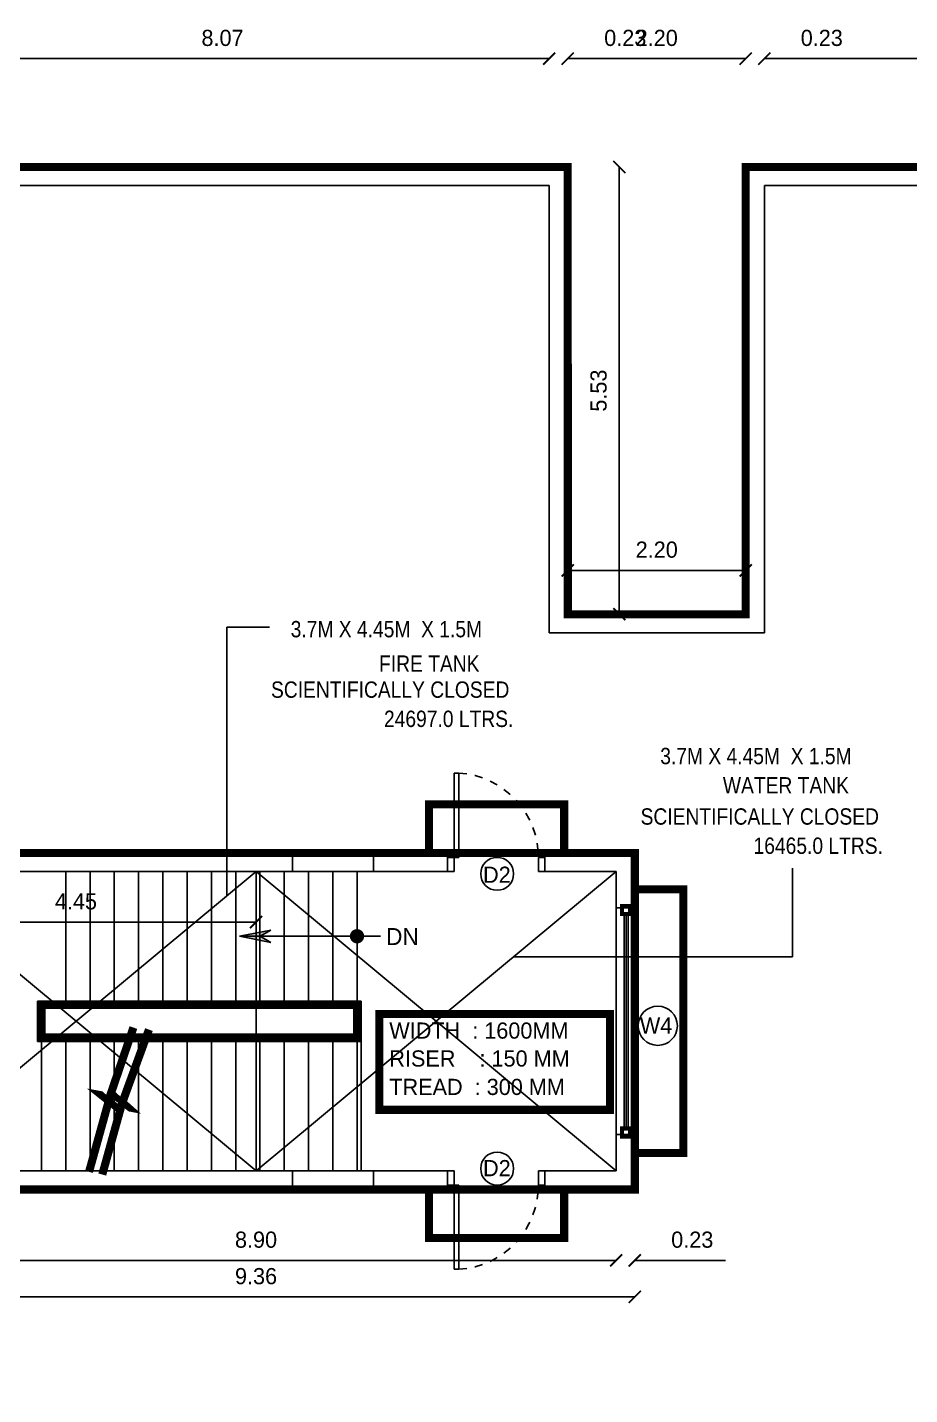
# Model space of a CAD drawing. Header units: metres. Extents: x 6101839 to 6102590, y -6659932 to -6659648.
# Drawn here: x 6102471.94 to 6102482.85, y -6659704.49 to -6659687.59 of the extents above; entities that cross this region are included whole.
import ezdxf

# ---------------------------------------------------------------- set-up
doc = ezdxf.new("R2010")
doc.units = ezdxf.units.M
doc.header["$LTSCALE"] = 500
doc.header["$MEASUREMENT"] = 0
doc.linetypes.add('DASHED2', pattern=[0.375, 0.25, -0.125])
doc.linetypes.add('HIDDEN', pattern=[0.375, 0.25, -0.125])
doc.layers.get('0').update_dxf_attribs({"linetype": 'CONTINUOUS'})
doc.layers.get('Defpoints').update_dxf_attribs({"linetype": 'CONTINUOUS'})
for name, color, linetype in [('above', 250, 'DASHED2'), ('Area', 3, 'CONTINUOUS'), ('Bldg', 44, 'CONTINUOUS'), ('BLK_1_FLR_3_ROOF_AREA', 54, 'CONTINUOUS'), ('DIM', 205, 'CONTINUOUS'), ('DOOR', 252, 'CONTINUOUS'), ('DOORTEXT', 13, 'CONTINUOUS'), ('ED', 30, 'CONTINUOUS'), ('FURN1', 252, 'CONTINUOUS'), ('FURNITURE', 252, 'CONTINUOUS'), ('norms', 4, 'CONTINUOUS'), ('railing', 14, 'CONTINUOUS'), ('STEPS', 233, 'CONTINUOUS'), ('T E X T', 7, 'CONTINUOUS'), ('TEXT', 4, 'CONTINUOUS'), ('W A L L', 125, 'CONTINUOUS'), ('W-SCH', 205, 'CONTINUOUS'), ('wall', 125, 'CONTINUOUS'), ('wall1', 125, 'CONTINUOUS'), ('WIN', 252, 'CONTINUOUS'), ('WINDOWS', 252, 'CONTINUOUS')]:
    doc.layers.add(name, color=color, linetype=linetype)
doc.styles.add('A', font='GOTHIC.TTF', dxfattribs={"width": 0.96, "height": 6.5})
doc.styles.add('GD', font='GOTHIC.TTF')
doc.styles.add('RM', font='GOTHIC.TTF')
doc.styles.add('USA TEXT', font='GOTHIC.TTF')
doc.dimstyles.new('1-100-ED', dxfattribs={"dimtxt": 0.2, "dimasz": 0.15, "dimexe": 0.18, "dimexo": 0.0625, "dimgap": 0.15, "dimtad": 1, "dimzin": 0, "dimdsep": 46, "dimtxsty": 'USA TEXT', "dimblk": 'ARCHTICK', "dimcen": 0.1, "dimse1": 1, "dimse2": 1, "dimclrd": 256, "dimclrt": 256, "dimadec": 0, "dimazin": 0, "dimtfac": 1, "dimtofl": 0, "dimtmove": 0, "dimatfit": 3, "dimldrblk": 'ARCHTICK', "dimfxl": 0.18, "dimtolj": 1, "dimtzin": 0, "dimarcsym": 0})

# ---------------------------------------------------------------- blocks, each defined once
blk = doc.blocks.new('PIO-DOOR 750')
at = {"layer": 'FURN1'}
for p, q in [((-110, -50), (-110, 0)), ((0, -50), (-110, -50)), ((0, -50), (0, 0)), ((-110, -700), (-110, -750)), ((0, -700), (-110, -700)), ((0, -663), (0, -750)), ((649, -663), (0, -663)), ((649, -700), (0, -700)), ((649, -663), (649, -700))]:
    blk.add_line(p, q, dxfattribs=at)
at = {"layer": 'FURN1', "linetype": 'HIDDEN', "ltscale": 0.5}
blk.add_arc((0, -700), 650, 3.3033, 90.0041, dxfattribs=at)
blk = doc.blocks.new('_ArchTick')
at = {"color": 0, "linetype": 'ByBlock', "const_width": 0.15}
blk.add_lwpolyline([(-0.5, -0.5), (0.5, 0.5)], dxfattribs=at)
blk = doc.blocks.new('*D60')
at = {"layer": 'Defpoints', "color": 0, "transparency": 16777216}
for p in [(6102470.318, -6659698.652), (6102470.318, -6659699.021), (6102474.77, -6659699.021)]:
    blk.add_point(p, dxfattribs=at)
at = {"layer": 'ED', "lineweight": -2, "transparency": 16777216}
blk.add_line((6102474.77, -6659698.652), (6102470.318, -6659698.652), dxfattribs=at)
at = {"layer": 'ED', "lineweight": -2, "transparency": 16777216, "xscale": 0.15, "yscale": 0.15, "zscale": 0.15}
for p, rotation in [((6102470.318, -6659698.652), 180.0000211442449), ((6102474.77, -6659698.652), 2.114424491495015e-05)]:
    blk.add_blockref('_ArchTick', p, dxfattribs=dict(at, rotation=rotation))
at = {"layer": 'ED', "transparency": 16777216, "insert": (6102472.544, -6659698.397), "char_height": 0.2, "attachment_point": 5, "rotation": 0, "style": 'USA TEXT'}
blk.add_mtext('\\A1;4.45', dxfattribs=at)
blk = doc.blocks.new('*D78')
at = {"layer": 'Defpoints', "color": 0, "transparency": 16777216}
for p in [(6102470.088, -6659701.217), (6102479.452, -6659701.618), (6102479.452, -6659703.285)]:
    blk.add_point(p, dxfattribs=at)
at = {"layer": 'ED', "lineweight": -2, "transparency": 16777216}
blk.add_line((6102470.088, -6659703.285), (6102479.452, -6659703.285), dxfattribs=at)
at = {"layer": 'ED', "lineweight": -2, "transparency": 16777216, "xscale": 0.15, "yscale": 0.15, "zscale": 0.15, "rotation": 180}
blk.add_blockref('_ArchTick', (6102470.088, -6659703.285), dxfattribs=at)
at = {"layer": 'ED', "lineweight": -2, "transparency": 16777216, "xscale": 0.15, "yscale": 0.15, "zscale": 0.15}
blk.add_blockref('_ArchTick', (6102479.452, -6659703.285), dxfattribs=at)
at = {"layer": 'ED', "transparency": 16777216, "insert": (6102474.77, -6659703.03), "char_height": 0.2, "attachment_point": 5, "style": 'USA TEXT'}
blk.add_mtext('\\A1;9.36', dxfattribs=at)
blk = doc.blocks.new('*D80')
at = {"layer": 'Defpoints', "color": 0, "transparency": 16777216}
for p in [(6102470.318, -6659701.492), (6102479.222, -6659701.727), (6102479.222, -6659702.834)]:
    blk.add_point(p, dxfattribs=at)
at = {"layer": 'ED', "lineweight": -2, "transparency": 16777216}
blk.add_line((6102470.318, -6659702.834), (6102479.222, -6659702.834), dxfattribs=at)
at = {"layer": 'ED', "lineweight": -2, "transparency": 16777216, "xscale": 0.15, "yscale": 0.15, "zscale": 0.15, "rotation": 180}
blk.add_blockref('_ArchTick', (6102470.318, -6659702.834), dxfattribs=at)
at = {"layer": 'ED', "lineweight": -2, "transparency": 16777216, "xscale": 0.15, "yscale": 0.15, "zscale": 0.15}
blk.add_blockref('_ArchTick', (6102479.222, -6659702.834), dxfattribs=at)
at = {"layer": 'ED', "transparency": 16777216, "insert": (6102474.77, -6659702.579), "char_height": 0.2, "attachment_point": 5, "style": 'USA TEXT'}
blk.add_mtext('\\A1;8.90', dxfattribs=at)
blk = doc.blocks.new('*D81')
at = {"layer": 'Defpoints', "color": 0, "transparency": 16777216}
for p in [(6102479.222, -6659701.727), (6102479.452, -6659701.957), (6102479.452, -6659702.834)]:
    blk.add_point(p, dxfattribs=at)
at = {"layer": 'ED', "lineweight": -2, "transparency": 16777216}
for p, q in [((6102479.222, -6659702.834), (6102479.072, -6659702.834)), ((6102479.452, -6659702.834), (6102480.572, -6659702.834))]:
    blk.add_line(p, q, dxfattribs=at)
at = {"layer": 'ED', "lineweight": -2, "transparency": 16777216, "xscale": 0.15, "yscale": 0.15, "zscale": 0.15}
blk.add_blockref('_ArchTick', (6102479.222, -6659702.834), dxfattribs=at)
at = {"layer": 'ED', "lineweight": -2, "transparency": 16777216, "xscale": 0.15, "yscale": 0.15, "zscale": 0.15, "rotation": 180}
blk.add_blockref('_ArchTick', (6102479.452, -6659702.834), dxfattribs=at)
at = {"layer": 'ED', "transparency": 16777216, "insert": (6102480.162, -6659702.579), "char_height": 0.2, "attachment_point": 5, "style": 'USA TEXT'}
blk.add_mtext('\\A1;0.23', dxfattribs=at)
blk = doc.blocks.new('*D187')
at = {"layer": 'Defpoints', "color": 0, "transparency": 16777216}
for p in [(6102478.393, -6659687.978), (6102470.318, -6659690.443), (6102478.393, -6659690.443)]:
    blk.add_point(p, dxfattribs=at)
at = {"layer": 'ED', "lineweight": -2, "transparency": 16777216}
blk.add_line((6102470.318, -6659687.978), (6102478.393, -6659687.978), dxfattribs=at)
at = {"layer": 'ED', "lineweight": -2, "transparency": 16777216, "xscale": 0.15, "yscale": 0.15, "zscale": 0.15, "rotation": 180}
blk.add_blockref('_ArchTick', (6102470.318, -6659687.978), dxfattribs=at)
at = {"layer": 'ED', "lineweight": -2, "transparency": 16777216, "xscale": 0.15, "yscale": 0.15, "zscale": 0.15}
blk.add_blockref('_ArchTick', (6102478.393, -6659687.978), dxfattribs=at)
at = {"layer": 'ED', "transparency": 16777216, "insert": (6102474.356, -6659687.723), "char_height": 0.2, "attachment_point": 5, "style": 'USA TEXT'}
blk.add_mtext('\\A1;8.07', dxfattribs=at)
blk = doc.blocks.new('*D188')
at = {"layer": 'Defpoints', "color": 0, "transparency": 16777216}
for p in [(6102478.623, -6659687.978), (6102478.623, -6659689.644), (6102478.393, -6659690.443)]:
    blk.add_point(p, dxfattribs=at)
at = {"layer": 'ED', "lineweight": -2, "transparency": 16777216}
for p, q in [((6102478.393, -6659687.978), (6102478.243, -6659687.978)), ((6102478.623, -6659687.978), (6102479.744, -6659687.978))]:
    blk.add_line(p, q, dxfattribs=at)
at = {"layer": 'ED', "lineweight": -2, "transparency": 16777216, "xscale": 0.15, "yscale": 0.15, "zscale": 0.15}
blk.add_blockref('_ArchTick', (6102478.393, -6659687.978), dxfattribs=at)
at = {"layer": 'ED', "lineweight": -2, "transparency": 16777216, "xscale": 0.15, "yscale": 0.15, "zscale": 0.15, "rotation": 180}
blk.add_blockref('_ArchTick', (6102478.623, -6659687.978), dxfattribs=at)
at = {"layer": 'ED', "transparency": 16777216, "insert": (6102479.334, -6659687.723), "char_height": 0.2, "attachment_point": 5, "style": 'USA TEXT'}
blk.add_mtext('\\A1;0.23', dxfattribs=at)
blk = doc.blocks.new('*D189')
at = {"layer": 'Defpoints', "color": 0, "transparency": 16777216}
for p in [(6102480.823, -6659687.978), (6102478.623, -6659689.644), (6102480.823, -6659690.027)]:
    blk.add_point(p, dxfattribs=at)
at = {"layer": 'ED', "lineweight": -2, "transparency": 16777216}
blk.add_line((6102478.623, -6659687.978), (6102480.823, -6659687.978), dxfattribs=at)
at = {"layer": 'ED', "lineweight": -2, "transparency": 16777216, "xscale": 0.15, "yscale": 0.15, "zscale": 0.15, "rotation": 180}
blk.add_blockref('_ArchTick', (6102478.623, -6659687.978), dxfattribs=at)
at = {"layer": 'ED', "lineweight": -2, "transparency": 16777216, "xscale": 0.15, "yscale": 0.15, "zscale": 0.15}
blk.add_blockref('_ArchTick', (6102480.823, -6659687.978), dxfattribs=at)
at = {"layer": 'ED', "transparency": 16777216, "insert": (6102479.723, -6659687.723), "char_height": 0.2, "attachment_point": 5, "style": 'USA TEXT'}
blk.add_mtext('\\A1;2.20', dxfattribs=at)
blk = doc.blocks.new('*D190')
at = {"layer": 'Defpoints', "color": 0, "transparency": 16777216}
for p in [(6102481.053, -6659687.978), (6102480.823, -6659690.027), (6102481.053, -6659690.027)]:
    blk.add_point(p, dxfattribs=at)
at = {"layer": 'ED', "lineweight": -2, "transparency": 16777216}
for p, q in [((6102480.823, -6659687.978), (6102480.673, -6659687.978)), ((6102481.053, -6659687.978), (6102482.174, -6659687.978))]:
    blk.add_line(p, q, dxfattribs=at)
at = {"layer": 'ED', "lineweight": -2, "transparency": 16777216, "xscale": 0.15, "yscale": 0.15, "zscale": 0.15}
blk.add_blockref('_ArchTick', (6102480.823, -6659687.978), dxfattribs=at)
at = {"layer": 'ED', "lineweight": -2, "transparency": 16777216, "xscale": 0.15, "yscale": 0.15, "zscale": 0.15, "rotation": 180}
blk.add_blockref('_ArchTick', (6102481.053, -6659687.978), dxfattribs=at)
at = {"layer": 'ED', "transparency": 16777216, "insert": (6102481.763, -6659687.723), "char_height": 0.2, "attachment_point": 5, "style": 'USA TEXT'}
blk.add_mtext('\\A1;0.23', dxfattribs=at)
blk = doc.blocks.new('*D191')
at = {"layer": 'Defpoints', "color": 0, "transparency": 16777216}
for p in [(6102500.823, -6659687.978), (6102481.053, -6659690.027), (6102500.823, -6659690.027)]:
    blk.add_point(p, dxfattribs=at)
at = {"layer": 'ED', "lineweight": -2, "transparency": 16777216}
blk.add_line((6102481.053, -6659687.978), (6102500.823, -6659687.978), dxfattribs=at)
at = {"layer": 'ED', "lineweight": -2, "transparency": 16777216, "xscale": 0.15, "yscale": 0.15, "zscale": 0.15, "rotation": 180}
blk.add_blockref('_ArchTick', (6102481.053, -6659687.978), dxfattribs=at)
at = {"layer": 'ED', "lineweight": -2, "transparency": 16777216, "xscale": 0.15, "yscale": 0.15, "zscale": 0.15}
blk.add_blockref('_ArchTick', (6102500.823, -6659687.978), dxfattribs=at)
at = {"layer": 'ED', "transparency": 16777216, "insert": (6102490.938, -6659687.723), "char_height": 0.2, "attachment_point": 5, "style": 'USA TEXT'}
blk.add_mtext('\\A1;19.77', dxfattribs=at)
blk = doc.blocks.new('*D217')
at = {"layer": 'Defpoints', "color": 0, "transparency": 16777216}
for p in [(6102478.623, -6659689.317), (6102478.623, -6659694.846), (6102479.26, -6659694.846)]:
    blk.add_point(p, dxfattribs=at)
at = {"layer": 'ED', "lineweight": -2, "transparency": 16777216}
blk.add_line((6102479.26, -6659689.317), (6102479.26, -6659694.846), dxfattribs=at)
at = {"layer": 'ED', "lineweight": -2, "transparency": 16777216, "xscale": 0.15, "yscale": 0.15, "zscale": 0.15}
for p, rotation in [((6102479.26, -6659689.317), 90), ((6102479.26, -6659694.846), 270)]:
    blk.add_blockref('_ArchTick', p, dxfattribs=dict(at, rotation=rotation))
at = {"layer": 'ED', "transparency": 16777216, "insert": (6102479.005, -6659692.082), "char_height": 0.2, "attachment_point": 5, "rotation": 90, "style": 'USA TEXT'}
blk.add_mtext('\\A1;5.53', dxfattribs=at)
blk = doc.blocks.new('*D218')
at = {"layer": 'Defpoints', "color": 0, "transparency": 16777216}
for p in [(6102478.623, -6659694.304), (6102478.623, -6659694.846), (6102480.824, -6659694.846)]:
    blk.add_point(p, dxfattribs=at)
at = {"layer": 'ED', "lineweight": -2, "transparency": 16777216}
blk.add_line((6102480.824, -6659694.304), (6102478.623, -6659694.304), dxfattribs=at)
at = {"layer": 'ED', "lineweight": -2, "transparency": 16777216, "xscale": 0.15, "yscale": 0.15, "zscale": 0.15, "rotation": 180}
blk.add_blockref('_ArchTick', (6102478.623, -6659694.304), dxfattribs=at)
at = {"layer": 'ED', "lineweight": -2, "transparency": 16777216, "xscale": 0.15, "yscale": 0.15, "zscale": 0.15}
blk.add_blockref('_ArchTick', (6102480.824, -6659694.304), dxfattribs=at)
at = {"layer": 'ED', "transparency": 16777216, "insert": (6102479.723, -6659694.049), "char_height": 0.2, "attachment_point": 5, "style": 'USA TEXT'}
blk.add_mtext('\\A1;2.20', dxfattribs=at)

msp = doc.modelspace()

# ---------------------------------------------------------------- hatches: boundary and pattern name
at = {"layer": 'DIM'}
h = msp.add_hatch(color=256, dxfattribs=at)
h.paths.add_polyline_path([(6102474.84809, -6659698.77148), (6102474.84804, -6659698.81233), (6102474.95174, -6659698.75095)])
h.paths.add_polyline_path([(6102474.59247, -6659698.8221), (6102474.59246, -6659698.82719), (6102474.82246, -6659698.82746), (6102474.84804, -6659698.81233), (6102474.84809, -6659698.77148)])
h.paths.add_polyline_path([(6102474.59246, -6659698.82719), (6102474.59246, -6659698.83228), (6102474.84795, -6659698.88351), (6102474.848, -6659698.84266), (6102474.82246, -6659698.82746)])
h.paths.add_polyline_path([(6102474.59246, -6659698.83228), (6102474.59246, -6659698.82719), (6102474.56691, -6659698.82716)])
h.paths.add_polyline_path([(6102474.56691, -6659698.82716), (6102474.59246, -6659698.82719), (6102474.59247, -6659698.8221)])
h.paths.add_polyline_path([(6102474.95156, -6659698.90429), (6102474.848, -6659698.84266), (6102474.84795, -6659698.88351)])

# ---------------------------------------------------------------- linework, layer by layer
at = {"layer": 'above', "linetype": 'ByBlock'}
for p, q in [((6102470.31843, -6659701.72746), (6102474.77017, -6659698.02746)), ((6102470.31843, -6659698.02746), (6102474.77017, -6659701.72746)), ((6102474.77017, -6659698.02746), (6102474.77017, -6659701.72746)), ((6102474.77017, -6659701.72746), (6102479.22196, -6659698.02746)), ((6102474.77017, -6659698.02746), (6102479.22189, -6659701.72681))]:
    msp.add_line(p, q, dxfattribs=at)
at = {"layer": 'above', "const_width": 0.1}
for points in [[(6102476.90713, -6659697.79746), (6102476.90713, -6659697.19746), (6102478.57913, -6659697.19746), (6102478.57913, -6659697.79746)], [(6102479.45208, -6659698.24727), (6102480.05198, -6659698.24725), (6102480.05209, -6659701.50765), (6102479.45203, -6659701.50765)], [(6102476.90713, -6659701.95746), (6102476.90713, -6659702.55746), (6102478.57913, -6659702.55746), (6102478.57913, -6659701.95746)]]:
    msp.add_lwpolyline(points, dxfattribs=at)
at = {"layer": 'Area', "const_width": 0.1}
msp.add_lwpolyline([(6102472.11842, -6659699.67746), (6102476.01842, -6659699.67746), (6102476.01842, -6659700.07746), (6102472.11842, -6659700.07746)], close=True, dxfattribs=at)
at = {"layer": 'Bldg', "linetype": 'ByBlock'}
for p, q in [((6102476.06842, -6659699.62746), (6102472.06842, -6659699.62746)), ((6102472.06842, -6659699.62746), (6102472.06842, -6659700.12746)), ((6102472.11842, -6659700.07746), (6102472.11842, -6659699.67746)), ((6102472.11842, -6659699.67746), (6102476.01842, -6659699.67746)), ((6102476.01842, -6659699.67746), (6102476.01842, -6659701.72746)), ((6102476.06842, -6659699.62746), (6102476.06842, -6659701.72746)), ((6102476.06842, -6659700.12746), (6102472.06842, -6659700.12746)), ((6102476.01842, -6659700.07746), (6102472.11842, -6659700.07746))]:
    msp.add_line(p, q, dxfattribs=at)
at = {"layer": 'BLK_1_FLR_3_ROOF_AREA', "const_width": 0.1}
msp.add_lwpolyline([(6102501.05319, -6659709.53802), (6102480.8232, -6659709.53802), (6102480.82329, -6659704.8962), (6102478.62355, -6659704.89634), (6102478.62343, -6659709.53802), (6102469.38843, -6659709.53802), (6102469.38844, -6659704.37924), (6102471.58843, -6659704.37924), (6102471.58843, -6659701.95802), (6102470.08843, -6659701.95802), (6102470.08843, -6659697.79802), (6102471.58843, -6659697.79779), (6102471.58843, -6659695.37679), (6102470.08843, -6659695.37679), (6102470.08843, -6659689.31795), (6102478.62343, -6659689.31795), (6102478.62379, -6659694.84679), (6102480.82343, -6659694.84666), (6102480.8232, -6659689.31802), (6102501.05319, -6659689.31802)], dxfattribs=at)
at = {"layer": 'DIM', "linetype": 'ByBlock'}
for p, q in [((6102475.22196, -6659697.79746), (6102476.22196, -6659697.79746)), ((6102476.22196, -6659698.02746), (6102475.22196, -6659698.02746)), ((6102476.22196, -6659701.72746), (6102475.22196, -6659701.72746)), ((6102475.22196, -6659701.95746), (6102476.22196, -6659701.95746))]:
    msp.add_line(p, q, dxfattribs=at)
at = {"layer": 'DIM', "const_width": 0.1}
msp.add_lwpolyline([(6102476.01841, -6659698.86549, 1), (6102476.0185, -6659698.78883, 1)], format="xyb", close=True, dxfattribs=at)
at = {"layer": 'DOOR', "linetype": 'ByBlock'}
for p, q in [((6102474.56691, -6659698.82719), (6102474.95174, -6659698.75098)), ((6102474.56691, -6659698.82719), (6102476.30666, -6659698.82718)), ((6102474.56691, -6659698.82719), (6102474.95156, -6659698.90431)), ((6102474.95174, -6659698.75098), (6102474.82246, -6659698.82749)), ((6102474.95156, -6659698.90431), (6102474.82246, -6659698.82749))]:
    msp.add_line(p, q, dxfattribs=at)
at = {"layer": 'ED', "linetype": 'ByBlock'}
for p, q in [((6102474.41117, -6659698.32583), (6102474.41117, -6659695.00482)), ((6102474.41117, -6659695.00482), (6102474.93463, -6659695.00482)), ((6102477.13713, -6659697.79746), (6102478.34034, -6659697.79749)), ((6102481.40013, -6659699.08103), (6102481.40013, -6659697.98632)), ((6102477.95432, -6659699.08103), (6102481.40013, -6659699.08103)), ((6102477.13713, -6659701.95746), (6102478.34034, -6659701.95742))]:
    msp.add_line(p, q, dxfattribs=at)
at = {"layer": 'FURN1', "const_width": 0.1}
for points in [[(6102479.31909, -6659698.47728), (6102479.31909, -6659698.52728), (6102479.36909, -6659698.52728), (6102479.36909, -6659698.47728)], [(6102479.31896, -6659701.27765), (6102479.31896, -6659701.22765), (6102479.36896, -6659701.22765), (6102479.36896, -6659701.27765)]]:
    msp.add_lwpolyline(points, close=True, dxfattribs=at)
at = {"layer": 'FURNITURE', "linetype": 'ByBlock', "ltscale": 0.2}
for p, q in [((6102479.31909, -6659698.52728), (6102479.31896, -6659701.22765)), ((6102479.36909, -6659698.52728), (6102479.36896, -6659701.22703))]:
    msp.add_line(p, q, dxfattribs=at)
at = {"layer": 'FURNITURE', "color": 4, "linetype": 'ByBlock', "ltscale": 0.2}
msp.add_line((6102479.34409, -6659698.5279), (6102479.34396, -6659701.22765), dxfattribs=at)
at = {"layer": 'norms', "const_width": 0.1}
msp.add_lwpolyline([(6102470.08843, -6659701.95802), (6102479.45196, -6659701.95802), (6102479.45196, -6659697.79749), (6102470.08843, -6659697.79749)], close=True, dxfattribs=at)
at = {"layer": 'railing', "linetype": 'ByBlock'}
for p, q in [((6102472.41843, -6659699.62745), (6102472.41847, -6659698.02683)), ((6102472.71843, -6659699.62745), (6102472.71847, -6659698.02683)), ((6102473.01843, -6659699.62745), (6102473.01847, -6659698.02683)), ((6102473.31843, -6659699.62745), (6102473.31847, -6659698.02683)), ((6102473.61843, -6659699.62745), (6102473.61847, -6659698.02683)), ((6102473.91843, -6659699.62745), (6102473.91847, -6659698.02683)), ((6102474.21843, -6659699.62745), (6102474.21847, -6659698.02683)), ((6102474.51843, -6659699.62745), (6102474.51847, -6659698.02683)), ((6102474.81843, -6659699.62745), (6102474.81847, -6659698.02683)), ((6102475.11843, -6659699.62747), (6102475.11847, -6659698.02685)), ((6102475.41843, -6659699.62747), (6102475.41847, -6659698.02685)), ((6102475.71843, -6659699.62747), (6102475.71847, -6659698.02685)), ((6102476.01843, -6659699.62747), (6102476.01847, -6659698.02685)), ((6102472.11842, -6659700.12734), (6102472.11838, -6659701.72672)), ((6102472.41842, -6659700.12735), (6102472.41838, -6659701.72673)), ((6102472.71842, -6659700.12736), (6102472.71838, -6659701.72674)), ((6102473.01842, -6659700.12737), (6102473.01838, -6659701.72675)), ((6102473.01842, -6659700.12737), (6102473.01838, -6659701.72675)), ((6102473.31842, -6659700.12738), (6102473.31838, -6659701.72676)), ((6102473.61842, -6659700.12738), (6102473.61838, -6659701.72677)), ((6102473.91842, -6659700.12739), (6102473.91838, -6659701.72677)), ((6102474.21842, -6659700.1274), (6102474.21838, -6659701.72678)), ((6102474.51842, -6659700.12741), (6102474.51838, -6659701.72679)), ((6102474.81842, -6659700.12742), (6102474.81838, -6659701.7268)), ((6102475.11842, -6659700.12742), (6102475.11838, -6659701.7268)), ((6102475.41842, -6659700.12743), (6102475.41838, -6659701.72681)), ((6102475.71842, -6659700.12744), (6102475.71838, -6659701.72682))]:
    msp.add_line(p, q, dxfattribs=at)
at = {"layer": 'STEPS', "color": 251, "const_width": 0.1}
for points in [[(6102473.25423, -6659699.95585), (6102472.97577, -6659700.77078), (6102473.03916, -6659700.82685), (6102472.86619, -6659700.79462), (6102472.94993, -6659700.8615), (6102472.70612, -6659701.73934)], [(6102473.44655, -6659699.98068), (6102473.11752, -6659700.88281), (6102473.18091, -6659700.93888), (6102473.00794, -6659700.90665), (6102473.09168, -6659700.97353), (6102472.86979, -6659701.7724)]]:
    msp.add_lwpolyline(points, dxfattribs=at)
at = {"layer": 'W A L L', "linetype": 'ByBlock'}
msp.add_line((6102479.45203, -6659701.27766), (6102479.22189, -6659701.27764), dxfattribs=at)
at = {"layer": 'W-SCH'}
for centre, radius in [((6102477.75048, -6659698.05532), 0.20375), ((6102479.73563, -6659699.93324), 0.24242), ((6102477.75048, -6659701.6996), 0.20375)]:
    msp.add_circle(centre, radius, dxfattribs=at)
at = {"layer": 'wall', "color": 9, "linetype": 'ByBlock'}
for p, q in [((6102478.62343, -6659689.31739), (6102470.08843, -6659689.31739)), ((6102478.62343, -6659694.84623), (6102478.62343, -6659689.31739)), ((6102501.05295, -6659689.31739), (6102480.8232, -6659689.31746)), ((6102480.8232, -6659689.31746), (6102480.82356, -6659694.84609)), ((6102478.39343, -6659689.54739), (6102470.31843, -6659689.54739)), ((6102478.39343, -6659695.07625), (6102478.39343, -6659689.54739)), ((6102500.82295, -6659689.54739), (6102481.05322, -6659689.54746)), ((6102481.05322, -6659689.54746), (6102481.05358, -6659695.07608)), ((6102480.82356, -6659694.84609), (6102478.62343, -6659694.84623)), ((6102481.05358, -6659695.07608), (6102478.39343, -6659695.07625))]:
    msp.add_line(p, q, dxfattribs=at)
at = {"layer": 'wall1', "linetype": 'ByBlock'}
for p, q in [((6102475.22196, -6659697.79746), (6102470.08843, -6659697.79746)), ((6102475.22196, -6659698.02746), (6102475.22196, -6659697.79746)), ((6102476.22196, -6659698.02746), (6102476.22196, -6659697.79746)), ((6102477.13713, -6659697.79746), (6102476.22196, -6659697.79746)), ((6102477.13713, -6659697.79746), (6102477.13713, -6659698.02807)), ((6102478.34034, -6659698.02811), (6102478.34034, -6659697.79749)), ((6102478.34034, -6659697.79749), (6102479.45196, -6659697.79749)), ((6102479.45214, -6659698.47729), (6102479.45196, -6659697.79746)), ((6102475.22196, -6659698.02746), (6102470.31843, -6659698.02746)), ((6102477.13713, -6659698.02746), (6102476.22196, -6659698.02746)), ((6102479.22196, -6659698.02746), (6102478.34034, -6659698.02746)), ((6102479.22203, -6659698.47727), (6102479.22196, -6659698.02746)), ((6102479.22203, -6659698.47727), (6102479.4521, -6659698.47729)), ((6102479.22189, -6659701.27764), (6102479.22189, -6659701.72681)), ((6102479.45203, -6659701.27766), (6102479.45203, -6659701.95746)), ((6102475.22196, -6659701.72746), (6102470.31843, -6659701.72746)), ((6102475.22196, -6659701.72746), (6102475.22196, -6659701.95746)), ((6102477.13713, -6659701.72684), (6102476.22196, -6659701.72746)), ((6102476.22196, -6659701.72746), (6102476.22196, -6659701.95746)), ((6102477.13713, -6659701.95746), (6102477.13713, -6659701.72684)), ((6102478.34034, -6659701.72681), (6102478.34034, -6659701.95742)), ((6102478.34034, -6659701.72681), (6102479.22189, -6659701.72681)), ((6102475.22196, -6659701.95746), (6102470.08843, -6659701.95746)), ((6102477.13713, -6659701.95746), (6102476.22196, -6659701.95746)), ((6102479.45203, -6659701.95746), (6102478.34034, -6659701.95746))]:
    msp.add_line(p, q, dxfattribs=at)
at = {"layer": 'WIN', "const_width": 0.1}
msp.add_lwpolyline([(6102476.29479, -6659700.97311), (6102479.14618, -6659700.97311), (6102479.14618, -6659699.78666), (6102476.29479, -6659699.78666)], close=True, dxfattribs=at)
at = {"layer": 'WINDOWS', "linetype": 'ByBlock'}
for p, q in [((6102479.22203, -6659698.47727), (6102479.22189, -6659701.27764)), ((6102479.45203, -6659698.47729), (6102479.45189, -6659701.27766))]:
    msp.add_line(p, q, dxfattribs=at)

# ---------------------------------------------------------------- block references
at = {"layer": 'FURN1'}
for p, xscale, yscale, zscale, rotation in [((6102478.34035, -6659697.85164), -0.0016042849930985, 0.0016042849943042, 0.0016042849945261, 269.9983603433207), ((6102478.34035, -6659701.90328), 0.0016042849940298, 0.0016042849940298, 0.0016042849940298, 270.0016396566784)]:
    msp.add_blockref('PIO-DOOR 750', p, dxfattribs=dict(at, xscale=xscale, yscale=yscale, zscale=zscale, rotation=rotation))

# ---------------------------------------------------------------- texts
at = {"layer": 'DIM', "style": 'A', "width": 0.88}
for s, height, p in [('3.7M X 4.45M  X 1.5M', 0.2020486, (6102475.19825, -6659695.13148)), ('FIRE TANK', 0.202049, (6102476.29099, -6659695.5579)), ('SCIENTIFICALLY CLOSED', 0.2020486, (6102474.95519, -6659695.87926)), ('24697.0 LTRS.', 0.2020486, (6102476.35163, -6659696.24032)), ('3.7M X 4.45M  X 1.5M', 0.2020486, (6102479.76639, -6659696.6999)), ('WATER TANK', 0.202049, (6102480.54063, -6659697.06232)), ('SCIENTIFICALLY CLOSED', 0.2020486, (6102479.52333, -6659697.44768)), ('16465.0 LTRS.', 0.2020486, (6102480.91976, -6659697.80874))]:
    msp.add_text(s, height=height, dxfattribs=at).set_placement(p)
at = {"layer": 'DOORTEXT', "color": 3, "style": 'RM'}
for s, p in [('D2', (6102477.57616, -6659698.16644)), ('W4', (6102479.51443, -6659700.02963)), ('D2', (6102477.57616, -6659701.7935))]:
    msp.add_text(s, height=0.2, dxfattribs=at).set_placement(p)
at = {"layer": 'T E X T', "style": 'GD'}
for s, p in [('WIDTH  : 1600MM', (6102476.41763, -6659700.09285)), ('RISER    : 150 MM', (6102476.41763, -6659700.43783)), ('TREAD  : 300 MM', (6102476.41763, -6659700.78932))]:
    msp.add_text(s, height=0.1999922, dxfattribs=at).set_placement(p)
at = {"layer": 'TEXT', "style": 'RM'}
msp.add_text('DN', height=0.21, dxfattribs=at).set_placement((6102476.37686, -6659698.93554))

# ---------------------------------------------------------------- dimensions: what is measured, and where the dimension line sits
at = {"layer": 'ED'}
for base, p1, p2, picture, middle in [((6102478.393429, -6659687.977581), (6102470.318435, -6659690.442831), (6102478.393429, -6659690.442831), '*D187', (6102474.355932, -6659687.722551)), ((6102478.62343, -6659687.97758), (6102478.39343, -6659690.44283), (6102478.62343, -6659689.64397), '*D188', (6102479.33366, -6659687.72255)), ((6102480.82325, -6659687.97758), (6102478.62343, -6659689.64397), (6102480.82325, -6659690.0267), '*D189', (6102479.72334, -6659687.72255)), ((6102481.05325, -6659687.97758), (6102480.82325, -6659690.0267), (6102481.05325, -6659690.02668), '*D190', (6102481.76348, -6659687.72255)), ((6102500.82295, -6659687.97758), (6102481.05325, -6659690.02668), (6102500.82295, -6659690.02668), '*D191', (6102490.9381, -6659687.72255)), ((6102478.62343, -6659694.3041), (6102480.82356, -6659694.84609), (6102478.62343, -6659694.84623), '*D218', (6102479.7235, -6659694.04907)), ((6102479.45203, -6659703.28543), (6102470.08843, -6659701.21746), (6102479.45203, -6659701.61756), '*D78', (6102474.77023, -6659703.0304)), ((6102479.22189, -6659702.83436), (6102470.31843, -6659701.49155), (6102479.22189, -6659701.72681), '*D80', (6102474.77016, -6659702.57933)), ((6102479.45203, -6659702.83436), (6102479.22189, -6659701.72681), (6102479.45203, -6659701.95746), '*D81', (6102480.16226, -6659702.57933))]:
    dim = msp.add_linear_dim(base=base, p1=p1, p2=p2, dimstyle='1-100-ED', dxfattribs=at)
    dim.commit()
    dim.dimension.update_dxf_attribs({"geometry": picture, "text_midpoint": middle})
dim = msp.add_linear_dim(base=(6102479.26006, -6659694.84623), p1=(6102478.62343, -6659689.31739), p2=(6102478.62343, -6659694.84623), angle=90, dimstyle='1-100-ED', dxfattribs=at)
dim.commit()
dim.dimension.update_dxf_attribs({"geometry": '*D217', "text_midpoint": (6102479.00503, -6659692.08181)})
dim = msp.add_aligned_dim(p1=(6102474.77017, -6659699.02132), p2=(6102470.31843, -6659699.02132), distance=-0.36888, dimstyle='1-100-ED', dxfattribs=at)
dim.commit()
dim.dimension.update_dxf_attribs({"geometry": '*D60', "text_midpoint": (6102472.5443, -6659698.39741)})

doc.saveas('drawing.dxf')
